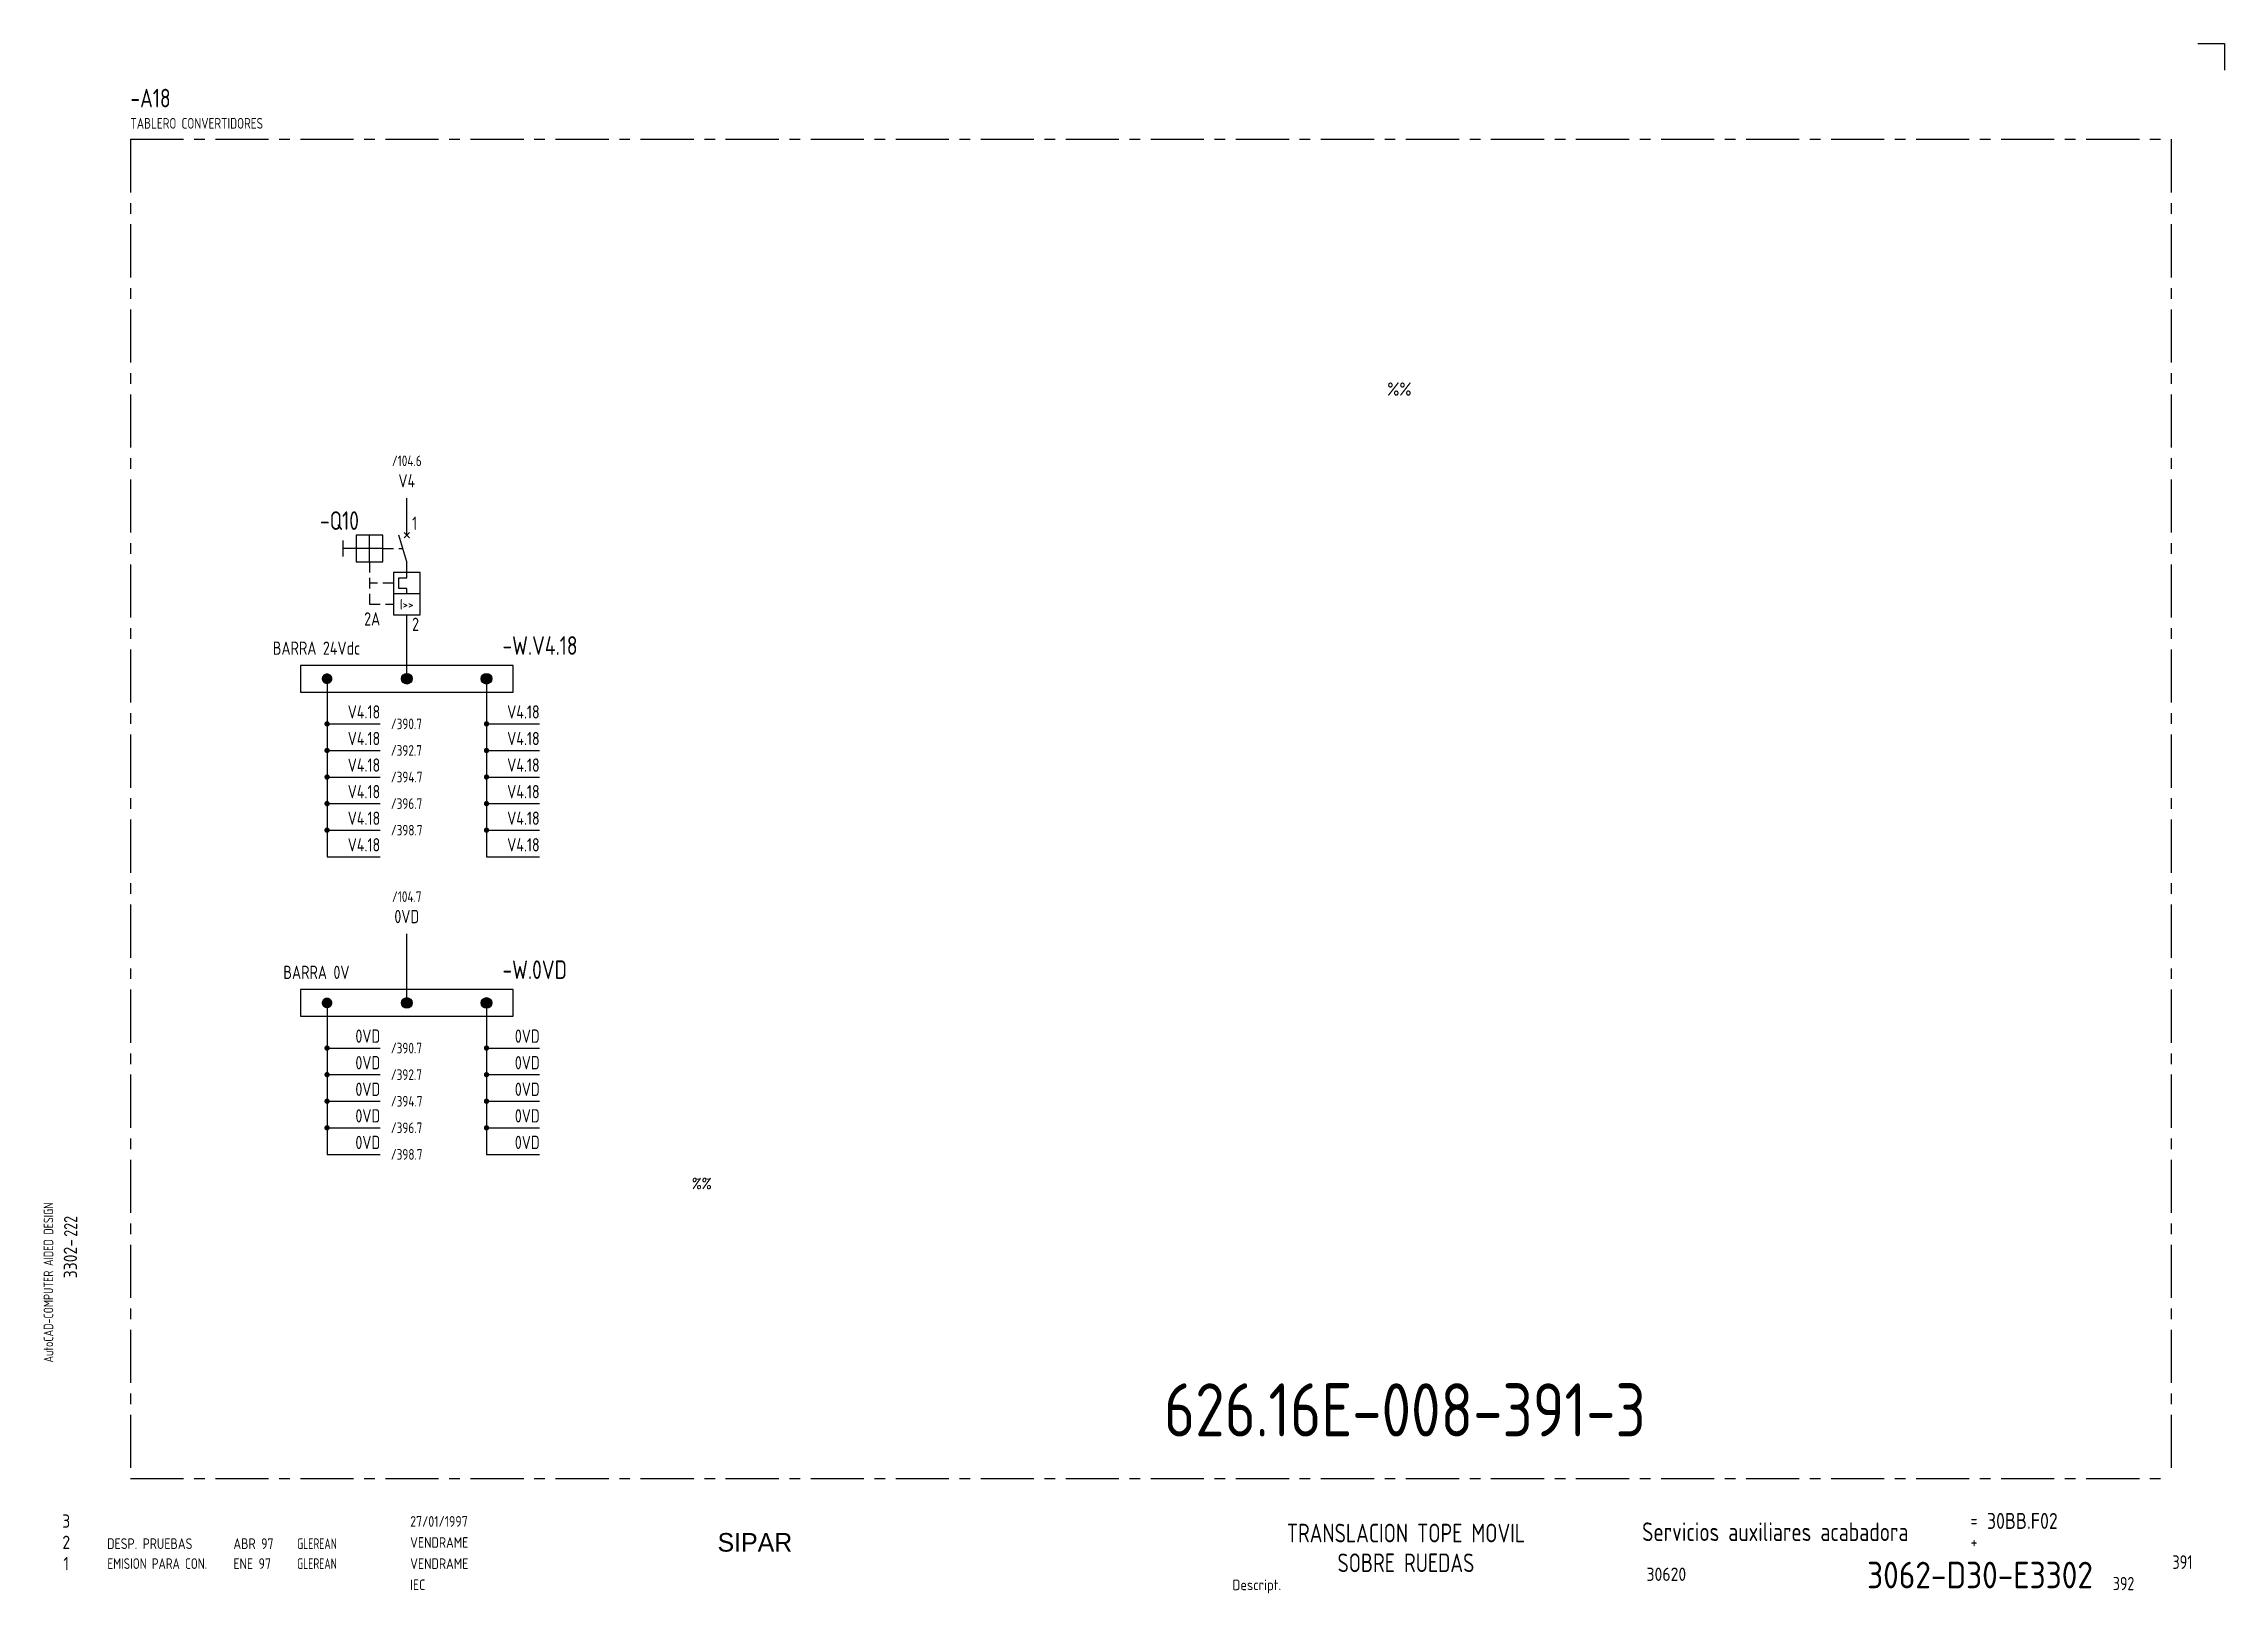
# Model space of a CAD drawing. Extents: x 10 to 420, y 5 to 297.
import ezdxf
from ezdxf.enums import TextEntityAlignment as Align

# ---------------------------------------------------------------- set-up
doc = ezdxf.new("R2010")
doc.units = 0
doc.header["$LTSCALE"] = 8
doc.header["$MEASUREMENT"] = 0
doc.linetypes.add('CENTER', pattern=[2, 1.25, -0.25, 0.25, -0.25])
doc.linetypes.add('HIDDEN', pattern=[0.375, 0.25, -0.125])
doc.layers.get('0').update_dxf_attribs({"linetype": 'CONTINUOUS'})
doc.layers.add('CART', color=7, linetype='CONTINUOUS')
doc.styles.add('DIN', font='DIN', dxfattribs={"width": 0.85})
doc.styles.add('SIMPLEX', font='SIMPLEX', dxfattribs={"width": 0.9})
doc.styles.add('UNIV', font='UNIV')

# ---------------------------------------------------------------- blocks, each defined once
blk = doc.blocks.new('WB-FG100')
at = {"layer": 'CART', "color": 1}
for p, q in [((415, 297), (420, 297)), ((420, 297), (420, 292))]:
    blk.add_line(p, q, dxfattribs=at)
at = {"layer": 'CART', "color": 1, "style": 'DIN', "width": 0.8}
blk.add_text('AutoCAD-COMPUTER AIDED DESIGN', height=1.8, rotation=90, dxfattribs=at).set_placement((11.47, 48.84))
at = {"layer": 'CART', "color": 3, "style": 'DIN', "width": 0.8}
for s, p in [('=', (372.24, 17.91)), ('+', (372.24, 13.87))]:
    blk.add_text(s, height=2.5, dxfattribs=at).set_placement(p)
at = {"layer": 'CART', "color": 7, "style": 'DIN', "width": 0.9}
blk.add_attdef('FILE', text='', height=2.5, rotation=90, dxfattribs=at).set_placement((15.95, 68.38), align=Align.CENTER)
for tag, p in [('MOD-3', (13.92, 19)), ('MOD-2', (13.92, 15)), ('MOD-1', (13.92, 11)), ('NR.COMMESSA', (315, 9))]:
    blk.add_attdef(tag, text='', height=2.5, dxfattribs=at).set_placement(p, align=Align.MIDDLE)
at = {"layer": 'CART', "color": 7, "style": 'DIN'}
for tag, width, p in [('REV-3', 0.9, (21.66, 19)), ('DATA-3', 0.9, (45.37, 19)), ('NOME-3', 0.9, (57.37, 19)), ('REV-2', 0.9, (21.66, 15)), ('DATA-2', 0.9, (45.37, 15)), ('NOME-2', 0.9, (57.37, 15)), ('REV-1', 0.9, (21.66, 11)), ('DATA-1', 0.9, (45.37, 11)), ('NOME-1', 0.7, (57.37, 11))]:
    blk.add_attdef(tag, text='', height=2, dxfattribs=dict(at, width=width)).set_placement(p, align=Align.MIDDLE_LEFT)
at = {"layer": 'CART', "color": 7, "style": 'DIN', "width": 0.9}
for tag, p, height in [('DATA', (78.64, 17.94), 2), ('ESECUTORE', (78.64, 13.97), 2), ('CONTROLLORE', (78.64, 9.99), 2), ('SEGUE', (398.93, 5.65), 2.8), ('NORMA', (78.64, 6.01), 2)]:
    blk.add_attdef(tag, p, '', height=height, dxfattribs=at)
at = {"layer": 'CART', "color": 2, "style": 'DIN', "width": 0.9}
for tag, p in [('TITOLO-1/3', (266.5, 18.23)), ('TITOLO-1/2', (266.5, 15.73)), ('TITOLO-2/3', (266.5, 13.18)), ('TITOLO-2/2', (266.5, 10.68)), ('TITOLO-3/3', (266.5, 8.13))]:
    blk.add_attdef(tag, text='', height=3.5, dxfattribs=at).set_placement(p, align=Align.MIDDLE)
at = {"layer": 'CART', "color": 3, "style": 'DIN', "width": 0.9}
blk.add_attdef('ASSIEME', text='', height=3.5, dxfattribs=at).set_placement((334, 17), align=Align.MIDDLE)
at = {"layer": 'CART', "color": 3, "style": 'DIN', "width": 0.85}
for tag, p in [('=', (375.33, 16.63)), ('+', (375.33, 12.76))]:
    blk.add_attdef(tag, text='', height=3, dxfattribs=at).set_placement(p, align=Align.BOTTOM_LEFT)
at = {"layer": 'CART', "color": 3, "style": 'DIN', "width": 0.9}
blk.add_attdef('FOGLIO', text='', height=2.8, dxfattribs=at).set_placement((414.2, 9.56), align=Align.RIGHT)
at = {"layer": 'CART', "color": 2, "style": 'DIN', "width": 0.9}
blk.add_attdef('DISEGNO', text='', height=5, dxfattribs=at).set_placement((395.27, 6.35), align=Align.RIGHT)
at = {"layer": 'CART', "color": 1, "style": 'DIN', "width": 0.9}
blk.add_attdef('TIPOLOGIA', (233.37, 6), '', height=2, dxfattribs=at)

msp = doc.modelspace()

# ---------------------------------------------------------------- linework, layer by layer
at = {"color": 3, "linetype": 'CENTER'}
for p, q in [((26, 279), (410, 279)), ((26, 279), (26, 27)), ((410, 279), (410, 27)), ((26, 27), (410, 27))]:
    msp.add_line(p, q, dxfattribs=at)
for p, q in [((78, 204.5), (78, 211.5)), ((66, 200.5), (66, 203.5)), ((73.5, 202), (66, 202)), ((73.5, 204.5), (68.5, 204.5)), ((68.5, 204.5), (68.5, 199.5)), ((71, 199.5), (71, 204.5)), ((73.5, 199.5), (73.5, 204.5)), ((78, 199.5), (76.5, 204.5)), ((77.5, 204), (78.5, 205)), ((77.5, 205), (78.5, 204)), ((68.5, 199.5), (73.5, 199.5)), ((80.5, 197.5), (75.5, 197.5)), ((75.5, 197.5), (75.5, 189.5)), ((78, 196.5), (78, 199.5)), ((80.5, 189.5), (80.5, 197.5)), ((80.5, 193.5), (75.5, 193.5)), ((76.5, 194.5), (76.5, 196.5)), ((76.5, 196.5), (78, 196.5)), ((78, 194.5), (76.5, 194.5)), ((78, 193.5), (78, 194.5)), ((75.5, 189.5), (80.5, 189.5)), ((78, 177.5), (78, 189.5)), ((63, 177), (63, 144)), ((93, 177), (93, 144)), ((63, 169), (73, 169)), ((93, 169), (103, 169)), ((63, 164), (73, 164)), ((93, 164), (103, 164)), ((63, 159), (73, 159)), ((93, 159), (103, 159)), ((63, 154), (73, 154)), ((93, 154), (103, 154)), ((63, 149), (73, 149)), ((93, 149), (103, 149)), ((63, 144), (73, 144)), ((93, 144), (103, 144)), ((78, 116.5), (78, 129.5)), ((63, 116.5), (63, 88)), ((93, 116.5), (93, 88)), ((63, 108), (73, 108)), ((93, 108), (103, 108)), ((63, 103), (73, 103)), ((93, 103), (103, 103)), ((63, 98), (73, 98)), ((93, 98), (103, 98)), ((63, 93), (73, 93)), ((93, 93), (103, 93)), ((63, 88), (73, 88)), ((63, 88), (73, 88)), ((93, 88), (103, 88)), ((93, 88), (103, 88))]:
    msp.add_line(p, q)
at = {"linetype": 'HIDDEN'}
for p, q in [((73.5, 202), (77.25, 202)), ((71, 199.5), (71, 191.5)), ((75.5, 195.5), (71, 195.5)), ((71, 191.5), (75.5, 191.5))]:
    msp.add_line(p, q, dxfattribs=at)
at = {"color": 2}
for p, q in [((98, 180), (58, 180)), ((58, 180), (58, 175)), ((98, 175), (98, 180)), ((58, 175), (98, 175)), ((98, 119), (58, 119)), ((58, 119), (58, 114)), ((98, 114), (98, 119)), ((58, 114), (98, 114))]:
    msp.add_line(p, q, dxfattribs=at)
for points, const_width in [([(62.5, 177.5, 1), (63.5, 177.5, 1)], 1), ([(77.5, 177.5, 1), (78.5, 177.5, 1)], 1), ([(92.5, 177.5, 1), (93.5, 177.5, 1)], 1), ([(62.75, 169, 1), (63.25, 169, 1)], 0.5), ([(92.75, 169, 1), (93.25, 169, 1)], 0.5), ([(62.75, 164, 1), (63.25, 164, 1)], 0.5), ([(92.75, 164, 1), (93.25, 164, 1)], 0.5), ([(62.75, 159, 1), (63.25, 159, 1)], 0.5), ([(92.75, 159, 1), (93.25, 159, 1)], 0.5), ([(62.75, 154, 1), (63.25, 154, 1)], 0.5), ([(92.75, 154, 1), (93.25, 154, 1)], 0.5), ([(62.75, 149, 1), (63.25, 149, 1)], 0.5), ([(92.75, 149, 1), (93.25, 149, 1)], 0.5), ([(62.5, 116.5, 1), (63.5, 116.5, 1)], 1), ([(77.5, 116.5, 1), (78.5, 116.5, 1)], 1), ([(92.5, 116.5, 1), (93.5, 116.5, 1)], 1), ([(62.75, 108, 1), (63.25, 108, 1)], 0.5), ([(92.75, 108, 1), (93.25, 108, 1)], 0.5), ([(62.75, 103, 1), (63.25, 103, 1)], 0.5), ([(92.75, 103, 1), (93.25, 103, 1)], 0.5), ([(62.75, 98, 1), (63.25, 98, 1)], 0.5), ([(92.75, 98, 1), (93.25, 98, 1)], 0.5), ([(62.75, 93, 1), (63.25, 93, 1)], 0.5), ([(92.75, 93, 1), (93.25, 93, 1)], 0.5)]:
    msp.add_lwpolyline(points, format="xyb", close=True, dxfattribs=dict(const_width=const_width))
for centre in [(78, 177.5), (93, 177.5), (78, 116.5), (93, 116.5)]:
    msp.add_circle(centre, 1)

# ---------------------------------------------------------------- block references
at = {"layer": 'CART'}
ref = msp.add_blockref('WB-FG100', (0, 0), dxfattribs=at)
ref.add_attrib('TIPOLOGIA', 'Descript.', (233.37, 6), dxfattribs={"color": 1, "height": 2, "style": 'DIN', "width": 0.9})
ref.add_attrib('ASSIEME', 'Servicios auxiliares acabadora', dxfattribs={"color": 3, "height": 3.5, "style": 'DIN', "width": 0.8}).set_placement((335.5, 17), align=Align.MIDDLE)
ref.add_attrib('=', '30BB.F02', dxfattribs={"color": 3, "height": 3, "style": 'DIN', "width": 0.85}).set_placement((375.33, 16.63), align=Align.BOTTOM_LEFT)
ref.add_attrib('NR.COMMESSA', '30620', dxfattribs={"color": 7, "height": 2.5, "style": 'DIN', "width": 0.9}).set_placement((315, 9), align=Align.MIDDLE)
ref.add_attrib('DISEGNO', '3062-D30-E3302', dxfattribs={"color": 2, "height": 5, "style": 'DIN', "width": 0.9}).set_placement((395.27, 6.35), align=Align.RIGHT)
ref.add_attrib('DATA', '27/01/1997', (78.64, 17.94), dxfattribs={"color": 7, "height": 2, "style": 'DIN', "width": 0.85})
ref.add_attrib('ESECUTORE', 'VENDRAME', (78.64, 13.97), dxfattribs={"color": 7, "height": 2, "style": 'DIN', "width": 0.85})
ref.add_attrib('CONTROLLORE', 'VENDRAME', (78.64, 9.99), dxfattribs={"color": 7, "height": 2, "style": 'DIN', "width": 0.85})
ref.add_attrib('NORMA', 'IEC', (78.64, 6.01), dxfattribs={"color": 7, "height": 2, "style": 'DIN', "width": 0.85})
ref.add_attrib('MOD-1', '1', dxfattribs={"color": 7, "height": 2.5, "style": 'DIN', "width": 0.9}).set_placement((13.92, 11), align=Align.MIDDLE)
ref.add_attrib('REV-1', 'EMISION PARA CON.', dxfattribs={"color": 7, "height": 2, "style": 'DIN', "width": 0.8}).set_placement((21.66, 11), align=Align.MIDDLE_LEFT)
ref.add_attrib('DATA-1', 'ENE 97', dxfattribs={"color": 7, "height": 2, "style": 'DIN', "width": 0.85}).set_placement((45.37, 11), align=Align.MIDDLE_LEFT)
ref.add_attrib('NOME-1', 'GLEREAN', dxfattribs={"color": 7, "height": 2, "style": 'DIN', "width": 0.7}).set_placement((57.37, 11), align=Align.MIDDLE_LEFT)
ref.add_attrib('MOD-2', '2', dxfattribs={"color": 7, "height": 2.5, "style": 'DIN', "width": 0.9}).set_placement((13.92, 15), align=Align.MIDDLE)
ref.add_attrib('MOD-3', '3', dxfattribs={"color": 7, "height": 2.5, "style": 'DIN', "width": 0.9}).set_placement((13.92, 19), align=Align.MIDDLE)
ref.add_attrib('FILE', '3302-', dxfattribs={"color": 7, "height": 2.5, "rotation": 90, "style": 'DIN', "width": 0.9}).set_placement((15.95, 68.38), align=Align.CENTER)

# ---------------------------------------------------------------- texts
at = {"color": 3, "style": 'DIN', "width": 0.8}
for s, p in [('-A18', (26, 285)), ('-W.V4.18', (96, 182)), ('-W.0VD', (96, 121))]:
    msp.add_text(s, height=3.5, dxfattribs=at).set_placement(p)
at = {"style": 'DIN'}
for s, height, width, p in [('TABLERO CONVERTIDORES', 2, 0.8, (26, 281)), ('%%', 2.5, 0.85, (262.5, 230.75)), ('1', 2.5, 0.8, (79, 205.5)), ('2', 2.5, 0.8, (79, 186.5)), ('/390.7', 2, 0.8, (75, 168)), ('/392.7', 2, 0.8, (75, 163)), ('/394.7', 2, 0.8, (75, 158)), ('/396.7', 2, 0.8, (75, 153)), ('/398.7', 2, 0.8, (75, 148)), ('/390.7', 2, 0.8, (75, 107)), ('/392.7', 2, 0.8, (75, 102)), ('/394.7', 2, 0.8, (75, 97)), ('/396.7', 2, 0.8, (75, 92)), ('/398.7', 2, 0.8, (75, 87)), ('392', 2.5, 0.8, (399, 6))]:
    msp.add_text(s, height=height, dxfattribs=dict(at, width=width)).set_placement(p)
at = {"style": 'DIN', "width": 0.8}
for s, height, p in [('/104.6', 2, (78, 217.5)), ('V4', 2.5, (78, 213.5)), ('I>>', 2, (78, 190.5)), ('BARRA 24Vdc', 2.5, (61, 182)), ('/104.7', 2, (78, 135.5)), ('0VD', 2.5, (78, 131.5)), ('BARRA 0V', 2.5, (61, 121))]:
    msp.add_text(s, height=height, dxfattribs=at).set_placement(p, align=Align.CENTER)
at = {"color": 3, "style": 'DIN', "width": 0.8}
for s, height, p in [('-Q10', 3.5, (69, 205.5)), ('391', 2.56, (414, 10))]:
    msp.add_text(s, height=height, dxfattribs=at).set_placement(p, align=Align.RIGHT)
at = {"style": 'DIN', "width": 0.8}
for s, p in [('2A', (73, 187.5)), ('V4.18', (73, 170)), ('V4.18', (103, 170)), ('V4.18', (73, 165)), ('V4.18', (103, 165)), ('V4.18', (73, 160)), ('V4.18', (103, 160)), ('V4.18', (73, 155)), ('V4.18', (103, 155)), ('V4.18', (73, 150)), ('V4.18', (103, 150)), ('V4.18', (73, 145)), ('V4.18', (103, 145)), ('0VD', (73, 109)), ('0VD', (103, 109)), ('0VD', (73, 104)), ('0VD', (103, 104)), ('0VD', (73, 99)), ('0VD', (103, 99)), ('0VD', (73, 94)), ('0VD', (103, 94)), ('0VD', (73, 89)), ('0VD', (103, 89))]:
    msp.add_text(s, height=2.5, dxfattribs=at).set_placement(p, align=Align.RIGHT)
at = {"color": 7, "linetype": 'Continuous', "style": 'SIMPLEX', "width": 0.9}
msp.add_text('%%', height=2, dxfattribs=at).set_placement((133.5, 82.5), align=Align.MIDDLE)
at = {"style": 'DIN', "width": 0.8}
msp.add_text('222', height=2.5, rotation=90, dxfattribs=at).set_placement((16, 72.5))
at = {"color": 3, "style": 'DIN', "width": 0.8}
for s, p in [('TRANSLACION TOPE MOVIL', (266, 15)), ('SOBRE RUEDAS', (266, 9.4))]:
    msp.add_text(s, height=3.5, dxfattribs=at).set_placement(p, align=Align.CENTER)
at = {"linetype": 'Continuous', "style": 'DIN'}
for s, width, p in [('DESP. PRUEBAS', 0.85, (21.62, 13.75)), ('ABR 97', 0.85, (45.38, 13.75)), ('GLEREAN', 0.7, (57.38, 13.75))]:
    msp.add_text(s, height=2, dxfattribs=dict(at, width=width)).set_placement(p)
at = {"color": 2, "insert": (220.47, 44.92), "char_height": 10, "width": 111.0411, "attachment_point": 1, "style": 'DIN'}
msp.add_mtext('626.16E-008-391-3', dxfattribs=at)
at = {"layer": 'CART', "color": 2, "linetype": 'Continuous', "style": 'UNIV'}
msp.add_text('SIPAR', height=3.5, dxfattribs=at).set_placement((143.5, 13.25), align=Align.CENTER)

doc.saveas('drawing.dxf')
